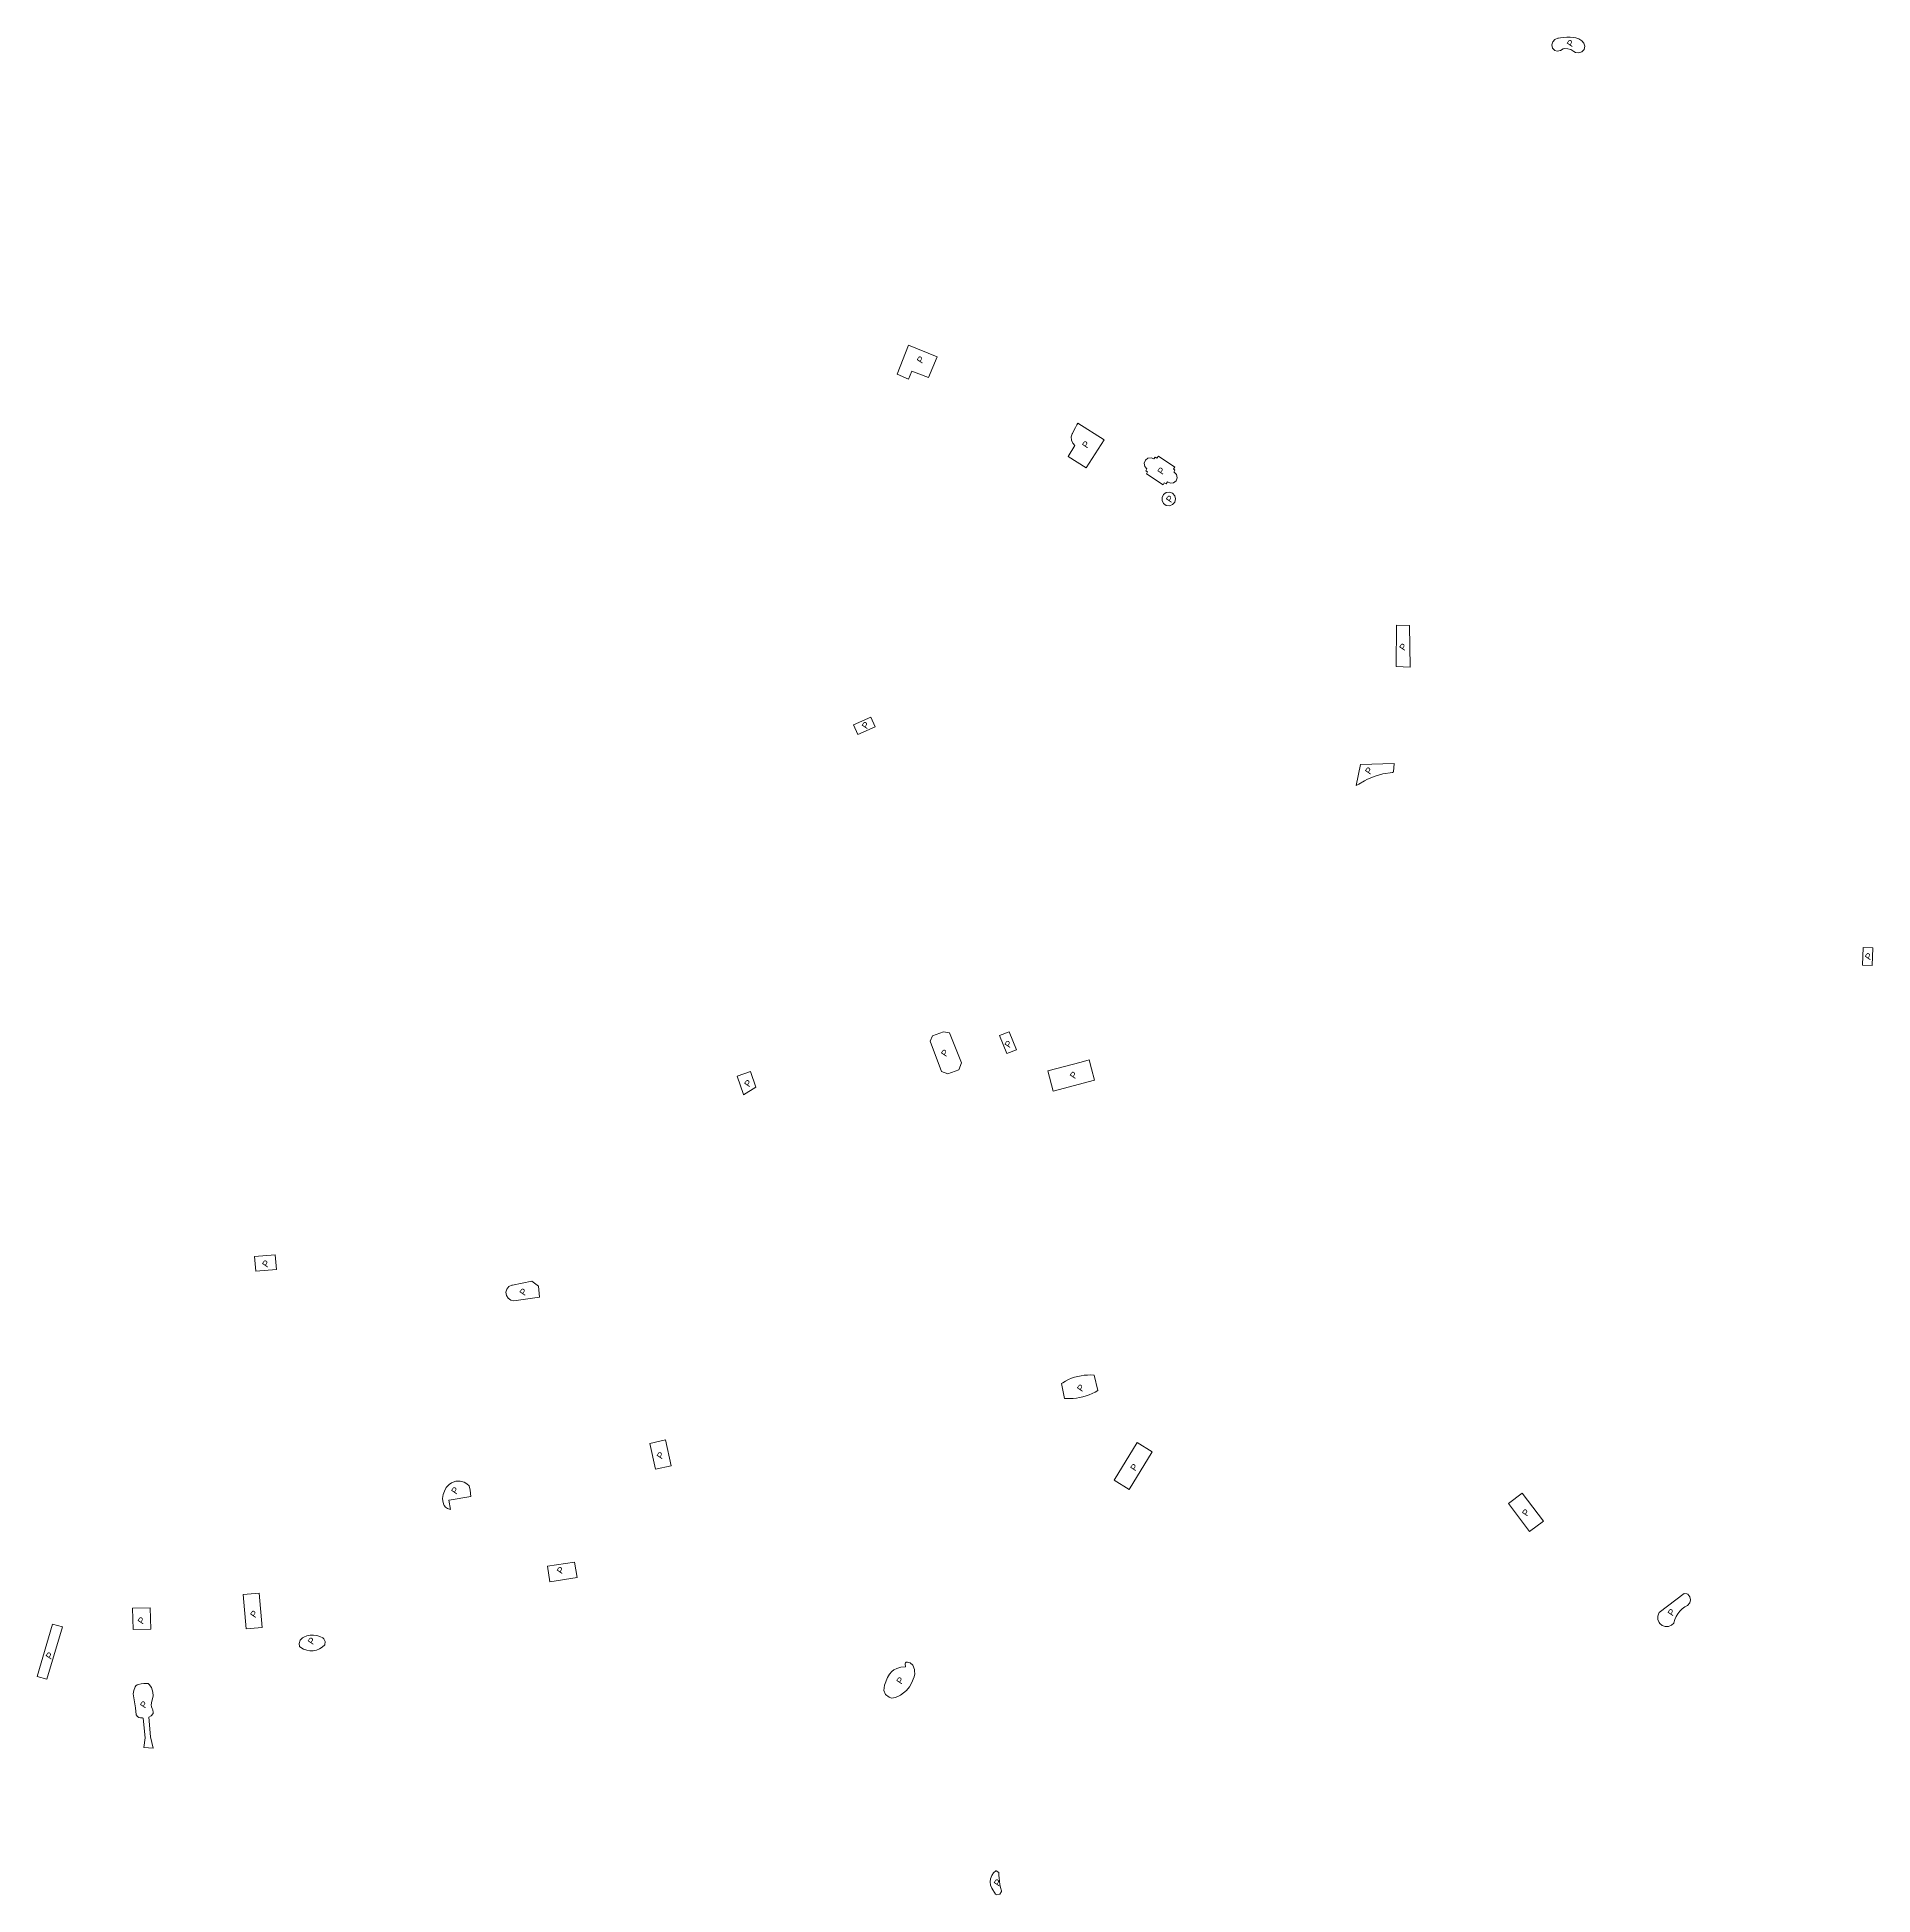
# Model space of a CAD drawing. Header units: metres. Extents: x 322294 to 7190115, y 7390841 to 10157759.
# Drawn here: x 325189.8 to 325608.7, y 7393100.2 to 7393524 of the extents above; entities that cross this region are included whole.
import ezdxf

# ---------------------------------------------------------------- set-up
doc = ezdxf.new("R2010")
doc.units = ezdxf.units.M
doc.layers.add('220_PISCINA_TOP', color=4, linetype='Continuous', lineweight=18)
doc.styles.get("Standard").update_dxf_attribs({"font": 'arial.ttf'})

msp = doc.modelspace()

# ---------------------------------------------------------------- linework, layer by layer
at = {"layer": '220_PISCINA_TOP'}
for points in [[(325536.919, 7393523.795), (325536.808, 7393523.789), (325536.108, 7393523.541), (325535.605, 7393522.995), (325535.415, 7393522.277), (325535.583, 7393521.554), (325536.07, 7393520.994), (325536.651, 7393520.857), (325537.387, 7393520.971), (325538.01, 7393521.377), (325538.31, 7393521.427), (325539.058, 7393521.408), (325539.774, 7393521.194), (325540.407, 7393520.798), (325540.819, 7393520.541), (325541.553, 7393520.43), (325542.251, 7393520.681), (325542.747, 7393521.233), (325542.922, 7393521.954), (325542.733, 7393522.672), (325542.219, 7393523.215), (325541.591, 7393523.62), (325540.883, 7393523.863), (325540.335, 7393523.93), (325539.59, 7393524.017), (325538.841, 7393524.039), (325538.093, 7393523.996), (325537.351, 7393523.889)], [(325385.979, 7393447.116), (325388.61, 7393445.989), (325389.337, 7393447.846), (325393.13, 7393446.35), (325395.11, 7393451.103), (325388.626, 7393453.744)], [(325427.221, 7393435.983), (325433.214, 7393432.172), (325429.138, 7393425.772), (325425.014, 7393428.389), (325426.575, 7393430.835), (325426.571, 7393430.846), (325426.068, 7393431.398), (325425.782, 7393432.086), (325425.744, 7393432.831), (325425.961, 7393433.545), (325425.994, 7393433.609), (325426.33, 7393434.279), (325426.672, 7393434.946), (325427.021, 7393435.61)], [(325443.015, 7393425.533), (325442.782, 7393425.09), (325443.145, 7393424.838), (325442.89, 7393424.413), (325446.715, 7393421.923), (325446.938, 7393422.331), (325447.41, 7393422.086), (325447.692, 7393422.575), (325448.362, 7393422.26), (325449.097, 7393422.349), (325449.672, 7393422.815), (325449.911, 7393423.516), (325449.742, 7393424.236), (325449.215, 7393424.757), (325449.112, 7393424.807), (325449.388, 7393425.224), (325449.058, 7393425.523), (325449.364, 7393425.945), (325445.635, 7393428.457), (325445.281, 7393428.006), (325444.884, 7393428.22), (325444.568, 7393427.791), (325443.98, 7393428.039), (325443.244, 7393427.959), (325442.657, 7393427.507), (325442.391, 7393426.815), (325442.523, 7393426.087)], [(325448.853, 7393419.976), (325448.15, 7393420.236), (325447.406, 7393420.14), (325446.792, 7393419.709), (325446.448, 7393419.042), (325446.454, 7393418.292), (325446.808, 7393417.63), (325447.428, 7393417.209), (325448.174, 7393417.124), (325448.873, 7393417.396), (325449.366, 7393417.961), (325449.54, 7393418.691), (325449.355, 7393419.418)], [(325499.87, 7393380.434), (325499.923, 7393389.904), (325502.956, 7393389.828), (325503.042, 7393380.26)], [(325376.056, 7393367.106), (325377.001, 7393364.953), (325380.96, 7393366.693), (325380.014, 7393368.846)], [(325499.043, 7393356.27), (325496.852, 7393355.949), (325495.108, 7393355.45), (325493.319, 7393354.755), (325492.634, 7393354.361), (325491.369, 7393353.633), (325490.781, 7393353.294), (325491.778, 7393358.117), (325499.436, 7393358.313), (325499.287, 7393356.41)], [(325606.304, 7393312.315), (325606.472, 7393316.35), (325608.657, 7393316.259), (325608.489, 7393312.223)], [(325393.545, 7393294.937), (325394.104, 7393296.175), (325396.549, 7393297.083), (325397.947, 7393296.849), (325400.705, 7393289.998), (325400.075, 7393288.397), (325397.578, 7393287.471), (325396.094, 7393288.07)], [(325409.374, 7393296.221), (325411.558, 7393297.107), (325413.219, 7393293.009), (325411.034, 7393292.124)], [(325350.905, 7393282.785), (325349.466, 7393286.97), (325352.506, 7393288.015), (325353.728, 7393284.46), (325350.929, 7393282.717)], [(325239.655, 7393242.489), (325239.376, 7393245.805), (325244.086, 7393246.2), (325244.364, 7393242.884)], [(325298.559, 7393235.716), (325304.361, 7393236.568), (325304.133, 7393239.036), (325302.641, 7393240.173), (325298.259, 7393239.317), (325298.071, 7393239.278), (325297.405, 7393238.945), (325296.93, 7393238.371), (325296.726, 7393237.655), (325296.827, 7393236.917), (325297.216, 7393236.283), (325297.828, 7393235.858)], [(325423.477, 7393216.833), (325424.214, 7393213.447), (325424.67, 7393213.419), (325425.42, 7393213.409), (325426.169, 7393213.443), (325426.915, 7393213.523), (325427.654, 7393213.646), (325428.385, 7393213.814), (325429.105, 7393214.025), (325429.811, 7393214.278), (325430.5, 7393214.573), (325431.171, 7393214.908), (325431.82, 7393215.283), (325430.955, 7393218.747), (325430.206, 7393218.792), (325429.457, 7393218.788), (325428.709, 7393218.735), (325427.966, 7393218.634), (325427.231, 7393218.484), (325426.508, 7393218.286), (325425.799, 7393218.041), (325425.108, 7393217.75), (325424.437, 7393217.415), (325423.79, 7393217.036)], [(325329.537, 7393203.165), (325333.135, 7393203.96), (325334.43, 7393198.095), (325330.833, 7393197.3)], [(325435.493, 7393194.78), (325438.922, 7393192.679), (325444.187, 7393201.276), (325440.758, 7393203.376)], [(325283.8, 7393190.257), (325288.756, 7393191.07), (325288.574, 7393192.498), (325288.358, 7393193.5), (325287.803, 7393193.983), (325287.183, 7393194.306), (325286.319, 7393194.584), (325285.328, 7393194.575), (325284.308, 7393194.192), (325283.758, 7393193.786), (325283.117, 7393193.103), (325282.69, 7393192.319), (325282.392, 7393191.497), (325282.266, 7393190.64), (325282.307, 7393190.069), (325282.467, 7393189.419), (325282.616, 7393189.038), (325282.922, 7393188.619), (325283.428, 7393188.303), (325284.084, 7393188.129), (325283.726, 7393190.261)], [(325530.34, 7393183.06), (325533.472, 7393185.408), (325528.645, 7393191.844), (325525.514, 7393189.495)], [(325306.214, 7393175.133), (325306.764, 7393171.616), (325312.954, 7393172.57), (325312.343, 7393176.088)], [(325237.488, 7393160.844), (325241.121, 7393161.162), (325240.434, 7393169.017), (325236.801, 7393168.7)], [(325559.908, 7393164.63), (325565.624, 7393168.952), (325566.183, 7393168.893), (325566.413, 7393168.764), (325566.907, 7393168.21), (325567.081, 7393167.488), (325566.894, 7393166.77), (325566.39, 7393166.224), (325565.735, 7393165.86), (325565.133, 7393165.414), (325564.595, 7393164.892), (325564.131, 7393164.304), (325563.747, 7393163.66), (325563.451, 7393162.972), (325563.248, 7393162.25), (325563.236, 7393162.192), (325562.702, 7393161.673), (325562.014, 7393161.385), (325561.269, 7393161.369), (325560.569, 7393161.626), (325560.013, 7393162.123), (325559.876, 7393162.325), (325559.597, 7393163.017), (325559.574, 7393163.763), (325559.811, 7393164.47)], [(325211.647, 7393160.739), (325211.533, 7393165.578), (325215.58, 7393165.673), (325215.694, 7393160.834)], [(325191.984, 7393149.371), (325189.755, 7393150.002), (325193.273, 7393161.975), (325195.539, 7393161.363)], [(325250.468, 7393158.919), (325250.275, 7393158.803), (325249.766, 7393158.26), (325249.525, 7393157.556), (325249.597, 7393156.815), (325249.907, 7393156.582), (325250.561, 7393156.216), (325251.269, 7393155.973), (325252.01, 7393155.86), (325252.758, 7393155.88), (325253.492, 7393156.033), (325254.186, 7393156.313), (325254.82, 7393156.713), (325255.372, 7393157.219), (325255.474, 7393157.951), (325255.149, 7393158.615), (325254.935, 7393158.799), (325254.267, 7393159.138), (325253.551, 7393159.36), (325252.809, 7393159.459), (325252.06, 7393159.431), (325251.327, 7393159.278), (325250.63, 7393159.004)], [(325387.915, 7393152.236), (325386.875, 7393152.148), (325385.899, 7393151.826), (325385.226, 7393151.546), (325384.768, 7393151.166), (325384.267, 7393150.549), (325383.829, 7393149.786), (325383.117, 7393148.017), (325382.987, 7393146.796), (325383.326, 7393145.918), (325384.169, 7393145.268), (325384.737, 7393145.089), (325385.614, 7393145.208), (325386.758, 7393145.767), (325388.101, 7393146.795), (325388.858, 7393147.672), (325389.292, 7393148.465), (325389.885, 7393149.905), (325390.032, 7393150.583), (325389.994, 7393151.195), (325389.955, 7393151.59), (325389.604, 7393152.562), (325388.992, 7393153.081), (325388.377, 7393153.27), (325388.081, 7393153.242), (325387.915, 7393153.086), (325387.839, 7393152.902)], [(325213.912, 7393140.465), (325214.437, 7393136.02), (325214.095, 7393133.787), (325216.253, 7393133.674), (325215.596, 7393136.229), (325215.24, 7393140.709), (325215.811, 7393141.013), (325216.218, 7393141.531), (325216.24, 7393141.798), (325216.135, 7393142.374), (325215.991, 7393142.661), (325215.866, 7393143.066), (325215.81, 7393143.546), (325215.906, 7393144.343), (325216.131, 7393145.179), (325216.212, 7393145.567), (325216.181, 7393146.385), (325215.84, 7393147.507), (325215.35, 7393148.173), (325215.072, 7393148.364), (325214.092, 7393148.388), (325213.458, 7393148.34), (325212.803, 7393148.191), (325212.567, 7393148.078), (325212.31, 7393147.884), (325212.093, 7393147.627), (325211.81, 7393146.791), (325211.68, 7393146.035), (325212.169, 7393142.833), (325212.376, 7393141.259), (325212.683, 7393140.881), (325212.968, 7393140.656), (325213.322, 7393140.588), (325213.805, 7393140.531)], [(325408.482, 7393100.351), (325408.717, 7393100.177), (325409.411, 7393100.311), (325409.822, 7393100.911), (325409.835, 7393101.104), (325409.622, 7393101.823), (325409.453, 7393102.554), (325409.331, 7393103.294), (325409.256, 7393104.04), (325409.23, 7393104.561), (325409.241, 7393105.275), (325408.619, 7393105.627), (325408.551, 7393105.622), (325408.027, 7393105.169), (325407.595, 7393104.559), (325407.326, 7393103.86), (325407.239, 7393103.118), (325407.337, 7393102.376), (325407.616, 7393101.682)]]:
    msp.add_lwpolyline(points, close=True, dxfattribs=at)
for points in [[(325428.022, 7393290.188), (325429.848, 7393290.673), (325430.393, 7393288.619)], [(325421.58, 7393283.542), (325420.355, 7393288.152), (325428.022, 7393290.188)], [(325430.393, 7393288.619), (325431.072, 7393286.062), (325421.58, 7393283.542)]]:
    msp.add_lwpolyline(points, dxfattribs=at)

# ---------------------------------------------------------------- texts
for p in [(325539.936, 7393521.662), (325391.608, 7393449.454), (325429.323, 7393430.104), (325446.529, 7393424.092), (325448.465, 7393417.688), (325501.706, 7393383.919), (325379.05, 7393366.041), (325493.896, 7393355.676), (325607.944, 7393313.314), (325411.629, 7393293.298), (325397.13, 7393291.274), (325426.521, 7393286.234), (325352.23, 7393284.344), (325242.211, 7393243.202), (325300.956, 7393236.758), (325428.159, 7393214.851), (325332.243, 7393199.447), (325440.331, 7393196.715), (325285.355, 7393191.449), (325529.724, 7393186.406), (325309.444, 7393173.261), (325213.799, 7393161.78), (325239.478, 7393163.257), (325562.934, 7393163.634), (325192.837, 7393153.757), (325252.627, 7393157.124), (325386.941, 7393148.084), (325214.354, 7393142.601), (325409.171, 7393101.976)]:
    msp.add_text('P', height=1.5, rotation=55.83006, dxfattribs=at).set_placement(p)

doc.saveas('drawing.dxf')
